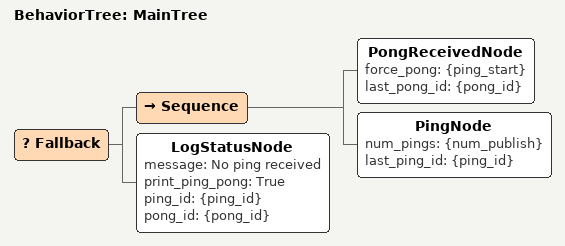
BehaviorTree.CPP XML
<root BTCPP_format="4">
    <BehaviorTree ID="MainTree">
        <Fallback>
            <Sequence>
                <PongReceivedNode force_pong="{ping_start}" last_pong_id="{pong_id}"/>
                <PingNode num_pings="{num_publish}" last_ping_id="{ping_id}"/>
            </Sequence>
            <LogStatusNode message="No ping received" print_ping_pong="True" ping_id="{ping_id}" pong_id="{pong_id}"/>
        </Fallback>
    </BehaviorTree>
</root>
